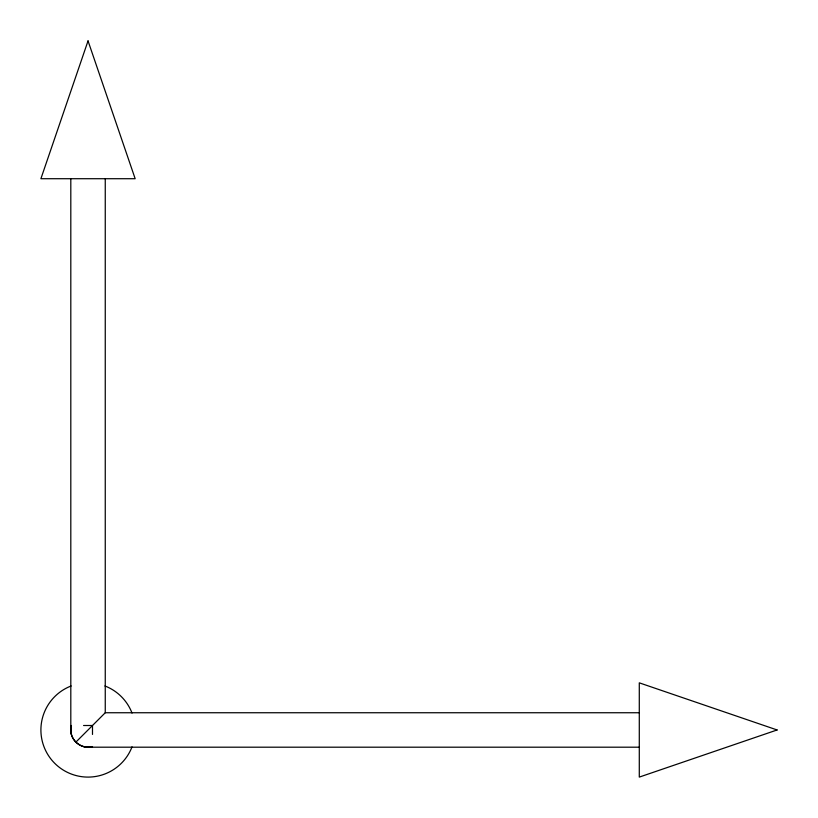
<?xml version="1.0" encoding="UTF-8"?>
<svg xmlns="http://www.w3.org/2000/svg" width="818" height="818" viewBox="0 0 818 818"><rect width="100%" height="100%" fill="white"/><g stroke="black" fill="none" stroke-linecap="round" stroke-linejoin="round"><path stroke-width="1.23" d="M70.808 729.963L71.391 725.505A17.229 17.229 0 0 0 92.495 746.609C82.004 749.625 70.604 740.883 70.808 729.963L70.808 178.713M75.849 742.151L105.256 712.744L105.256 178.713M105.256 712.744L639.287 712.744M83.569 725.505L92.495 725.505L92.495 734.431M83.569 746.609L92.495 746.609M88.037 747.192L639.287 747.192M71.391 725.505L71.391 734.431M132.035 746.854A47.137 47.137 0 0 1 54.704 763.296A47.137 47.137 0 0 1 71.146 685.965M104.919 685.965A47.137 47.137 0 0 1 132.035 713.081M88.037 40.9L40.9 178.713L135.164 178.713L88.037 40.9M777.1 729.963L639.287 777.1L639.287 682.836L777.1 729.963"/></g></svg>
